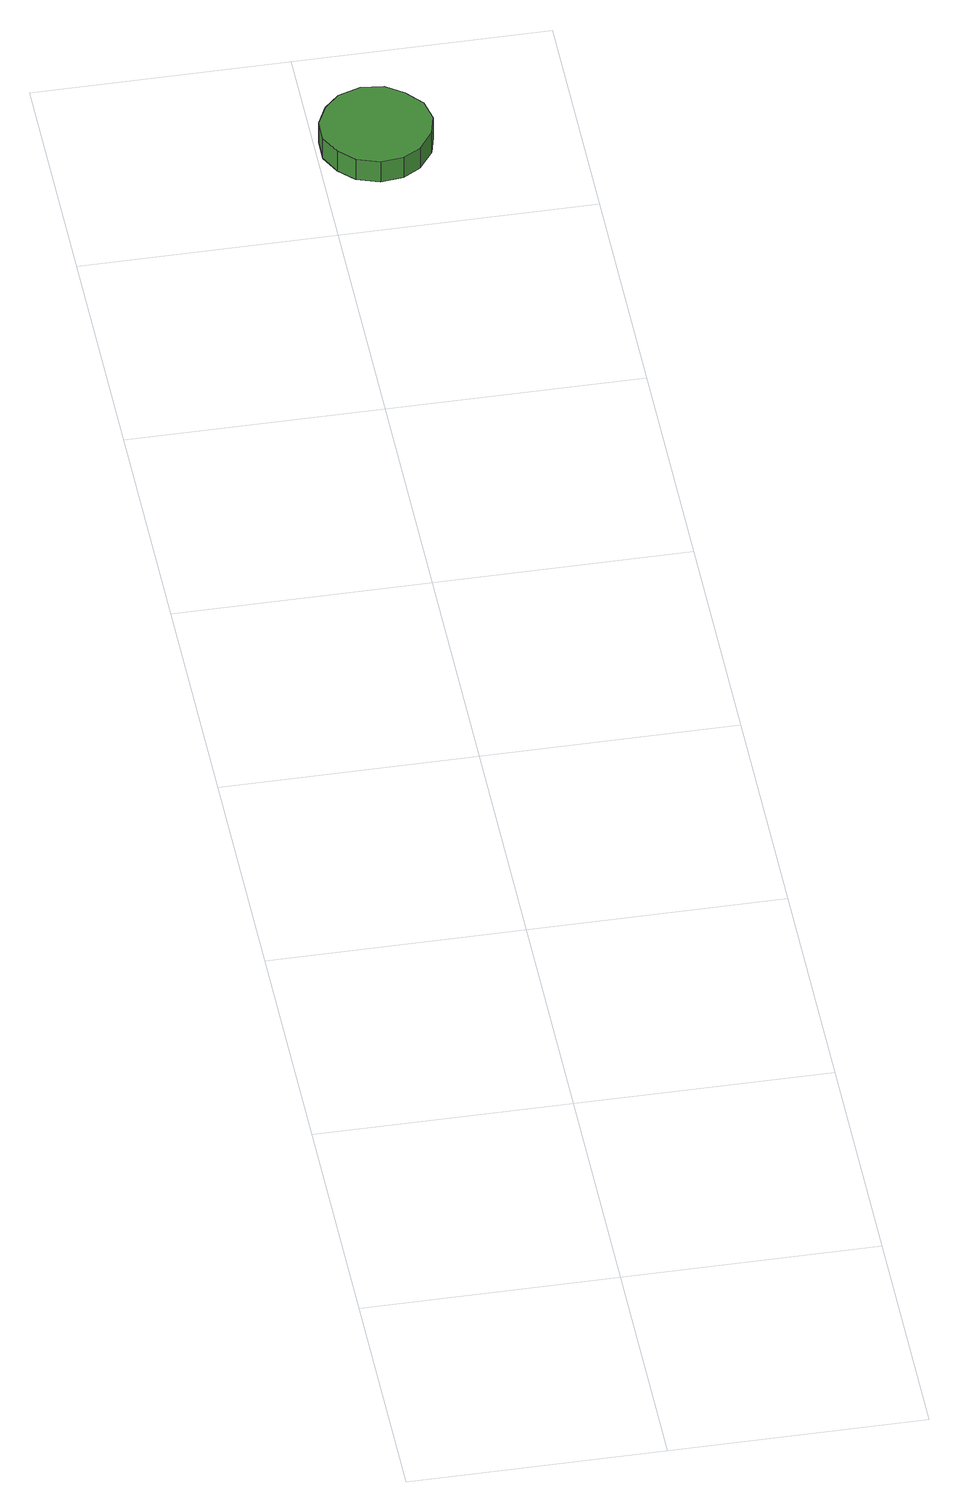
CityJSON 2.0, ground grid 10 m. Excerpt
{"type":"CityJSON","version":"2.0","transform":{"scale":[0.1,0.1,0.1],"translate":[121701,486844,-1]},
"CityObjects":{
"tree1":{"type":"SolitaryVegetationObject","attributes":{"function":"something"},"geometry":[{"type":"MultiSurface","lod":"1","boundaries":[[[0,1,2,3,4,5,6,7,8,9,10,11,12,13,14]],[[15,16,17,18,19,20,21,22,23,24,25,26,27,28,29]],[[0,29,28,1]],[[1,28,27,2]],[[2,27,26,3]],[[3,26,25,4]],[[4,25,24,5]],[[5,24,23,6]],[[6,23,22,7]],[[7,22,21,8]],[[8,21,20,9]],[[9,20,19,10]],[[10,19,18,11]],[[11,18,17,12]],[[12,17,16,13]],[[13,16,15,14]],[[14,15,29,0]]]}]},
"tree2":{"type":"SolitaryVegetationObject","attributes":{"function":"something"}}
},
"vertices":[
[45,648,17],[43,657,17],[37,664,17],[30,669,17],[21,670,17],[12,667,17],[6,661,17],[2,653,17],[2,644,17],[6,636,17],[12,630,17],[21,627,17],[30,628,17],[37,632,17],[43,640,17],[43,640,7],[37,632,7],[30,628,7],[21,627,7],[12,630,7],[6,636,7],[2,644,7],[2,653,7],[6,661,7],[12,667,7],[21,670,7],[30,669,7],[37,664,7],[43,657,7],[45,648,7]
]}
